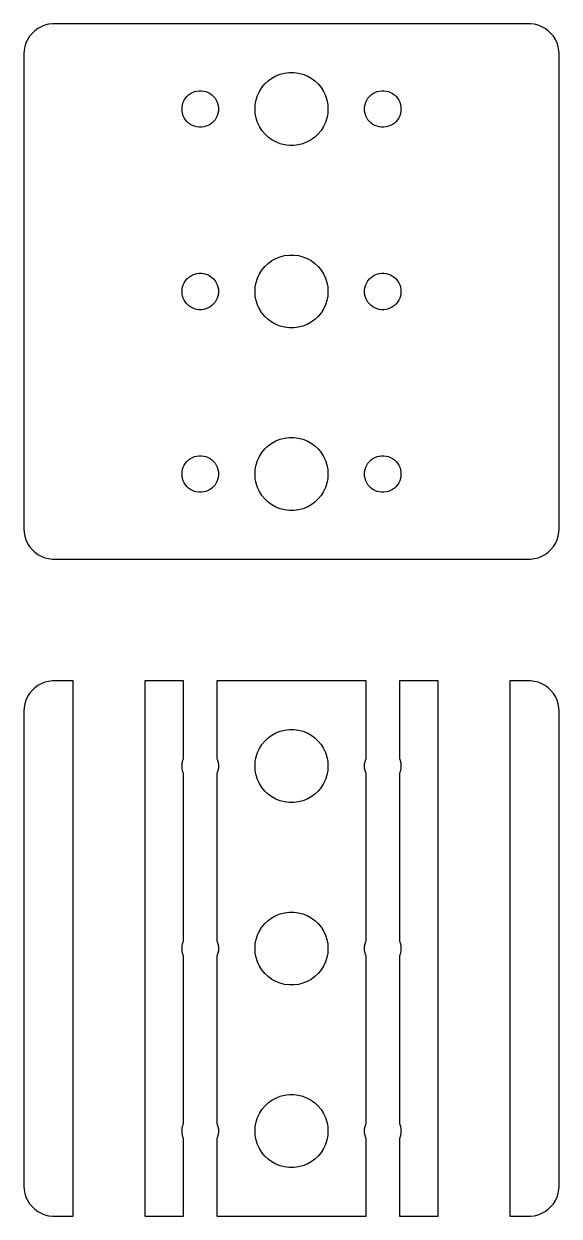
# Model space of a CAD drawing. Header units: metres. Extents: x -22 to 22, y -22 to 724.
# Drawn here: x -22 to 22, y 626 to 724 of the extents above; entities that cross this region are included whole.
import ezdxf

# ---------------------------------------------------------------- set-up
doc = ezdxf.new("R2010")
doc.units = ezdxf.units.M

msp = doc.modelspace()

# ---------------------------------------------------------------- linework, layer by layer
for p, q in [((-21.3224, 723.211), (-21.5225, 722.969)), ((-21.0936, 723.426), (-21.3224, 723.211)), ((-20.8396, 723.611), (-21.0936, 723.426)), ((-20.5644, 723.762), (-20.8396, 723.611)), ((-20.2725, 723.878), (-20.5644, 723.762)), ((-19.9684, 723.956), (-20.2725, 723.878)), ((-19.657, 723.995), (-19.9684, 723.956)), ((19.657, 723.995), (-19.657, 723.995)), ((19.9684, 723.956), (19.657, 723.995)), ((20.2725, 723.878), (19.9684, 723.956)), ((20.5644, 723.762), (20.2725, 723.878)), ((20.8396, 723.611), (20.5644, 723.762)), ((21.0936, 723.426), (20.8396, 723.611)), ((21.3224, 723.211), (21.0936, 723.426)), ((21.5225, 722.969), (21.3224, 723.211)), ((-21.8244, 722.42), (-21.9214, 722.122)), ((-21.6908, 722.704), (-21.8244, 722.42)), ((-21.5225, 722.969), (-21.6908, 722.704)), ((21.6908, 722.704), (21.5225, 722.969)), ((21.8244, 722.42), (21.6908, 722.704)), ((21.9214, 722.122), (21.8244, 722.42)), ((-21.9803, 721.813), (-22, 721.5)), ((-22, 721.5), (-22, 682.5)), ((-21.9214, 722.122), (-21.9803, 721.813)), ((21.9803, 721.813), (21.9214, 722.122)), ((22, 721.5), (21.9803, 721.813)), ((22, 682.5), (22, 721.5)), ((-2.1869, 719.054), (-1.91226, 719.312)), ((-1.91226, 719.312), (-1.60747, 719.533)), ((-1.60747, 719.533), (-1.27733, 719.714)), ((-1.27733, 719.714), (-0.927048, 719.853)), ((-0.927048, 719.853), (-0.562134, 719.947)), ((-0.562134, 719.947), (-0.18837, 719.994)), ((-0.18837, 719.994), (0.18837, 719.994)), ((0.18837, 719.994), (0.562134, 719.947)), ((0.562134, 719.947), (0.927048, 719.853)), ((0.927048, 719.853), (1.27733, 719.714)), ((1.27733, 719.714), (1.60747, 719.533)), ((1.60747, 719.533), (1.91226, 719.312)), ((1.91226, 719.312), (2.1869, 719.054)), ((-8.30373, 718.266), (-8.13866, 718.357)), ((-8.13866, 718.357), (-7.96352, 718.427)), ((-7.96352, 718.427), (-7.78107, 718.473)), ((-7.78107, 718.473), (-7.59418, 718.497)), ((-7.59418, 718.497), (-7.40581, 718.497)), ((-7.40581, 718.497), (-7.21892, 718.473)), ((-7.21892, 718.473), (-7.03647, 718.427)), ((-7.03647, 718.427), (-6.86133, 718.357)), ((-6.86133, 718.357), (-6.69626, 718.266)), ((-2.78932, 718.104), (-2.62891, 718.445)), ((-2.62891, 718.445), (-2.42705, 718.763)), ((-2.42705, 718.763), (-2.1869, 719.054)), ((2.1869, 719.054), (2.42705, 718.763)), ((2.42705, 718.763), (2.62891, 718.445)), ((2.62891, 718.445), (2.78932, 718.104)), ((6.69626, 718.266), (6.86133, 718.357)), ((6.86133, 718.357), (7.03647, 718.427)), ((7.03647, 718.427), (7.21892, 718.473)), ((7.21892, 718.473), (7.40581, 718.497)), ((7.40581, 718.497), (7.59418, 718.497)), ((7.59418, 718.497), (7.78107, 718.473)), ((7.78107, 718.473), (7.96352, 718.427)), ((7.96352, 718.427), (8.13866, 718.357)), ((8.13866, 718.357), (8.30373, 718.266)), ((-8.98816, 717.188), (-8.95287, 717.373)), ((-8.95287, 717.373), (-8.89465, 717.552)), ((-8.89465, 717.552), (-8.81445, 717.723)), ((-8.81445, 717.723), (-8.71352, 717.882)), ((-8.71352, 717.882), (-8.59344, 718.027)), ((-8.59344, 718.027), (-8.45613, 718.156)), ((-8.45613, 718.156), (-8.30373, 718.266)), ((-6.69626, 718.266), (-6.54385, 718.156)), ((-6.54385, 718.156), (-6.40654, 718.027)), ((-6.40654, 718.027), (-6.28647, 717.882)), ((-6.28647, 717.882), (-6.18553, 717.723)), ((-6.18553, 717.723), (-6.10533, 717.552)), ((-6.10533, 717.552), (-6.04712, 717.373)), ((-6.04712, 717.373), (-6.01183, 717.188)), ((-3, 717), (-2.97633, 717.376)), ((-2.97633, 717.376), (-2.90575, 717.746)), ((-2.90575, 717.746), (-2.78932, 718.104)), ((2.78932, 718.104), (2.90575, 717.746)), ((2.90575, 717.746), (2.97633, 717.376)), ((2.97633, 717.376), (3, 717)), ((6.01183, 717.188), (6.04712, 717.373)), ((6.04712, 717.373), (6.10533, 717.552)), ((6.10533, 717.552), (6.18553, 717.723)), ((6.18553, 717.723), (6.28647, 717.882)), ((6.28647, 717.882), (6.40654, 718.027)), ((6.40654, 718.027), (6.54385, 718.156)), ((6.54385, 718.156), (6.69626, 718.266)), ((8.30373, 718.266), (8.45613, 718.156)), ((8.45613, 718.156), (8.59344, 718.027)), ((8.59344, 718.027), (8.71352, 717.882)), ((8.71352, 717.882), (8.81445, 717.723)), ((8.81445, 717.723), (8.89465, 717.552)), ((8.89465, 717.552), (8.95287, 717.373)), ((8.95287, 717.373), (8.98816, 717.188)), ((-9, 717), (-8.98816, 717.188)), ((-8.98816, 716.812), (-9, 717)), ((-8.95287, 716.627), (-8.98816, 716.812)), ((-8.89465, 716.448), (-8.95287, 716.627)), ((-8.81445, 716.277), (-8.89465, 716.448)), ((-6.10533, 716.448), (-6.18553, 716.277)), ((-6.04712, 716.627), (-6.10533, 716.448)), ((-6.01183, 716.812), (-6.04712, 716.627)), ((-6.01183, 717.188), (-6, 717)), ((-6, 717), (-6.01183, 716.812)), ((-2.97633, 716.624), (-3, 717)), ((-2.90575, 716.254), (-2.97633, 716.624)), ((2.97633, 716.624), (2.90575, 716.254)), ((3, 717), (2.97633, 716.624)), ((6, 717), (6.01183, 717.188)), ((6.01183, 716.812), (6, 717)), ((6.04712, 716.627), (6.01183, 716.812)), ((6.10533, 716.448), (6.04712, 716.627)), ((6.18553, 716.277), (6.10533, 716.448)), ((8.89465, 716.448), (8.81445, 716.277)), ((8.95287, 716.627), (8.89465, 716.448)), ((8.98816, 716.812), (8.95287, 716.627)), ((8.98816, 717.188), (9, 717)), ((9, 717), (8.98816, 716.812)), ((-8.71352, 716.118), (-8.81445, 716.277)), ((-8.59344, 715.973), (-8.71352, 716.118)), ((-8.45613, 715.844), (-8.59344, 715.973)), ((-8.30373, 715.734), (-8.45613, 715.844)), ((-8.13866, 715.643), (-8.30373, 715.734)), ((-7.96352, 715.573), (-8.13866, 715.643)), ((-7.78107, 715.527), (-7.96352, 715.573)), ((-7.59418, 715.503), (-7.78107, 715.527)), ((-7.40581, 715.503), (-7.59418, 715.503)), ((-7.21892, 715.527), (-7.40581, 715.503)), ((-7.03647, 715.573), (-7.21892, 715.527)), ((-6.86133, 715.643), (-7.03647, 715.573)), ((-6.69626, 715.734), (-6.86133, 715.643)), ((-6.54385, 715.844), (-6.69626, 715.734)), ((-6.40654, 715.973), (-6.54385, 715.844)), ((-6.28647, 716.118), (-6.40654, 715.973)), ((-6.18553, 716.277), (-6.28647, 716.118)), ((-2.78932, 715.896), (-2.90575, 716.254)), ((-2.62891, 715.555), (-2.78932, 715.896)), ((-2.42705, 715.237), (-2.62891, 715.555)), ((2.62891, 715.555), (2.42705, 715.237)), ((2.78932, 715.896), (2.62891, 715.555)), ((2.90575, 716.254), (2.78932, 715.896)), ((6.28647, 716.118), (6.18553, 716.277)), ((6.40654, 715.973), (6.28647, 716.118)), ((6.54385, 715.844), (6.40654, 715.973)), ((6.69626, 715.734), (6.54385, 715.844)), ((6.86133, 715.643), (6.69626, 715.734)), ((7.03647, 715.573), (6.86133, 715.643)), ((7.21892, 715.527), (7.03647, 715.573)), ((7.40581, 715.503), (7.21892, 715.527)), ((7.59418, 715.503), (7.40581, 715.503)), ((7.78107, 715.527), (7.59418, 715.503)), ((7.96352, 715.573), (7.78107, 715.527)), ((8.13866, 715.643), (7.96352, 715.573)), ((8.30373, 715.734), (8.13866, 715.643)), ((8.45613, 715.844), (8.30373, 715.734)), ((8.59344, 715.973), (8.45613, 715.844)), ((8.71352, 716.118), (8.59344, 715.973)), ((8.81445, 716.277), (8.71352, 716.118)), ((-2.1869, 714.946), (-2.42705, 715.237)), ((-1.91226, 714.688), (-2.1869, 714.946)), ((-1.60747, 714.467), (-1.91226, 714.688)), ((-1.27733, 714.286), (-1.60747, 714.467)), ((1.60747, 714.467), (1.27733, 714.286)), ((1.91226, 714.688), (1.60747, 714.467)), ((2.1869, 714.946), (1.91226, 714.688)), ((2.42705, 715.237), (2.1869, 714.946)), ((-0.927048, 714.147), (-1.27733, 714.286)), ((-0.562134, 714.053), (-0.927048, 714.147)), ((-0.18837, 714.006), (-0.562134, 714.053)), ((0.18837, 714.006), (-0.18837, 714.006)), ((0.562134, 714.053), (0.18837, 714.006)), ((0.927048, 714.147), (0.562134, 714.053)), ((1.27733, 714.286), (0.927048, 714.147)), ((-1.60747, 704.533), (-1.27733, 704.714)), ((-1.27733, 704.714), (-0.927048, 704.853)), ((-0.927048, 704.853), (-0.562134, 704.947)), ((-0.562134, 704.947), (-0.18837, 704.994)), ((-0.18837, 704.994), (0.18837, 704.994)), ((0.18837, 704.994), (0.562134, 704.947)), ((0.562134, 704.947), (0.927048, 704.853)), ((0.927048, 704.853), (1.27733, 704.714)), ((1.27733, 704.714), (1.60747, 704.533)), ((-2.62891, 703.445), (-2.42705, 703.763)), ((-2.42705, 703.763), (-2.1869, 704.054)), ((-2.1869, 704.054), (-1.91226, 704.312)), ((-1.91226, 704.312), (-1.60747, 704.533)), ((1.60747, 704.533), (1.91226, 704.312)), ((1.91226, 704.312), (2.1869, 704.054)), ((2.1869, 704.054), (2.42705, 703.763)), ((2.42705, 703.763), (2.62891, 703.445)), ((-8.89465, 702.552), (-8.81445, 702.723)), ((-8.81445, 702.723), (-8.71352, 702.882)), ((-8.71352, 702.882), (-8.59344, 703.027)), ((-8.59344, 703.027), (-8.45613, 703.156)), ((-8.45613, 703.156), (-8.30373, 703.266)), ((-8.30373, 703.266), (-8.13866, 703.357)), ((-8.13866, 703.357), (-7.96352, 703.427)), ((-7.96352, 703.427), (-7.78107, 703.473)), ((-7.78107, 703.473), (-7.59418, 703.497)), ((-7.59418, 703.497), (-7.40581, 703.497)), ((-7.40581, 703.497), (-7.21892, 703.473)), ((-7.21892, 703.473), (-7.03647, 703.427)), ((-7.03647, 703.427), (-6.86133, 703.357)), ((-6.86133, 703.357), (-6.69626, 703.266)), ((-6.69626, 703.266), (-6.54385, 703.156)), ((-6.54385, 703.156), (-6.40654, 703.027)), ((-6.40654, 703.027), (-6.28647, 702.882)), ((-6.28647, 702.882), (-6.18553, 702.723)), ((-6.18553, 702.723), (-6.10533, 702.552)), ((-2.97633, 702.376), (-2.90575, 702.746)), ((-2.90575, 702.746), (-2.78932, 703.104)), ((-2.78932, 703.104), (-2.62891, 703.445)), ((2.62891, 703.445), (2.78932, 703.104)), ((2.78932, 703.104), (2.90575, 702.746)), ((2.90575, 702.746), (2.97633, 702.376)), ((6.10533, 702.552), (6.18553, 702.723)), ((6.18553, 702.723), (6.28647, 702.882)), ((6.28647, 702.882), (6.40654, 703.027)), ((6.40654, 703.027), (6.54385, 703.156)), ((6.54385, 703.156), (6.69626, 703.266)), ((6.69626, 703.266), (6.86133, 703.357)), ((6.86133, 703.357), (7.03647, 703.427)), ((7.03647, 703.427), (7.21892, 703.473)), ((7.21892, 703.473), (7.40581, 703.497)), ((7.40581, 703.497), (7.59418, 703.497)), ((7.59418, 703.497), (7.78107, 703.473)), ((7.78107, 703.473), (7.96352, 703.427)), ((7.96352, 703.427), (8.13866, 703.357)), ((8.13866, 703.357), (8.30373, 703.266)), ((8.30373, 703.266), (8.45613, 703.156)), ((8.45613, 703.156), (8.59344, 703.027)), ((8.59344, 703.027), (8.71352, 702.882)), ((8.71352, 702.882), (8.81445, 702.723)), ((8.81445, 702.723), (8.89465, 702.552)), ((-9, 702), (-8.98816, 702.188)), ((-8.98816, 701.812), (-9, 702)), ((-8.98816, 702.188), (-8.95287, 702.373)), ((-8.95287, 701.627), (-8.98816, 701.812)), ((-8.95287, 702.373), (-8.89465, 702.552)), ((-8.89465, 701.448), (-8.95287, 701.627)), ((-6.10533, 702.552), (-6.04712, 702.373)), ((-6.04712, 701.627), (-6.10533, 701.448)), ((-6.04712, 702.373), (-6.01183, 702.188)), ((-6.01183, 701.812), (-6.04712, 701.627)), ((-6.01183, 702.188), (-6, 702)), ((-6, 702), (-6.01183, 701.812)), ((-3, 702), (-2.97633, 702.376)), ((-2.97633, 701.624), (-3, 702)), ((-2.90575, 701.254), (-2.97633, 701.624)), ((2.97633, 701.624), (2.90575, 701.254)), ((2.97633, 702.376), (3, 702)), ((3, 702), (2.97633, 701.624)), ((6, 702), (6.01183, 702.188)), ((6.01183, 701.812), (6, 702)), ((6.01183, 702.188), (6.04712, 702.373)), ((6.04712, 701.627), (6.01183, 701.812)), ((6.04712, 702.373), (6.10533, 702.552)), ((6.10533, 701.448), (6.04712, 701.627)), ((8.89465, 702.552), (8.95287, 702.373)), ((8.95287, 701.627), (8.89465, 701.448)), ((8.95287, 702.373), (8.98816, 702.188)), ((8.98816, 701.812), (8.95287, 701.627)), ((8.98816, 702.188), (9, 702)), ((9, 702), (8.98816, 701.812)), ((-8.81445, 701.277), (-8.89465, 701.448)), ((-8.71352, 701.118), (-8.81445, 701.277)), ((-8.59344, 700.973), (-8.71352, 701.118)), ((-8.45613, 700.844), (-8.59344, 700.973)), ((-8.30373, 700.734), (-8.45613, 700.844)), ((-8.13866, 700.643), (-8.30373, 700.734)), ((-7.96352, 700.573), (-8.13866, 700.643)), ((-6.86133, 700.643), (-7.03647, 700.573)), ((-6.69626, 700.734), (-6.86133, 700.643)), ((-6.54385, 700.844), (-6.69626, 700.734)), ((-6.40654, 700.973), (-6.54385, 700.844)), ((-6.28647, 701.118), (-6.40654, 700.973)), ((-6.18553, 701.277), (-6.28647, 701.118)), ((-6.10533, 701.448), (-6.18553, 701.277)), ((-2.78932, 700.896), (-2.90575, 701.254)), ((-2.62891, 700.555), (-2.78932, 700.896)), ((2.78932, 700.896), (2.62891, 700.555)), ((2.90575, 701.254), (2.78932, 700.896)), ((6.18553, 701.277), (6.10533, 701.448)), ((6.28647, 701.118), (6.18553, 701.277)), ((6.40654, 700.973), (6.28647, 701.118)), ((6.54385, 700.844), (6.40654, 700.973)), ((6.69626, 700.734), (6.54385, 700.844)), ((6.86133, 700.643), (6.69626, 700.734)), ((7.03647, 700.573), (6.86133, 700.643)), ((8.13866, 700.643), (7.96352, 700.573)), ((8.30373, 700.734), (8.13866, 700.643)), ((8.45613, 700.844), (8.30373, 700.734)), ((8.59344, 700.973), (8.45613, 700.844)), ((8.71352, 701.118), (8.59344, 700.973)), ((8.81445, 701.277), (8.71352, 701.118)), ((8.89465, 701.448), (8.81445, 701.277)), ((-7.78107, 700.527), (-7.96352, 700.573)), ((-7.59418, 700.503), (-7.78107, 700.527)), ((-7.40581, 700.503), (-7.59418, 700.503)), ((-7.21892, 700.527), (-7.40581, 700.503)), ((-7.03647, 700.573), (-7.21892, 700.527)), ((-2.42705, 700.237), (-2.62891, 700.555)), ((-2.1869, 699.946), (-2.42705, 700.237)), ((-1.91226, 699.688), (-2.1869, 699.946)), ((-1.60747, 699.467), (-1.91226, 699.688)), ((1.91226, 699.688), (1.60747, 699.467)), ((2.1869, 699.946), (1.91226, 699.688)), ((2.42705, 700.237), (2.1869, 699.946)), ((2.62891, 700.555), (2.42705, 700.237)), ((7.21892, 700.527), (7.03647, 700.573)), ((7.40581, 700.503), (7.21892, 700.527)), ((7.59418, 700.503), (7.40581, 700.503)), ((7.78107, 700.527), (7.59418, 700.503)), ((7.96352, 700.573), (7.78107, 700.527)), ((-1.27733, 699.286), (-1.60747, 699.467)), ((-0.927048, 699.147), (-1.27733, 699.286)), ((-0.562134, 699.053), (-0.927048, 699.147)), ((-0.18837, 699.006), (-0.562134, 699.053)), ((0.18837, 699.006), (-0.18837, 699.006)), ((0.562134, 699.053), (0.18837, 699.006)), ((0.927048, 699.147), (0.562134, 699.053)), ((1.27733, 699.286), (0.927048, 699.147)), ((1.60747, 699.467), (1.27733, 699.286)), ((-1.27733, 689.714), (-0.927048, 689.853)), ((-0.927048, 689.853), (-0.562134, 689.947)), ((-0.562134, 689.947), (-0.18837, 689.994)), ((-0.18837, 689.994), (0.18837, 689.994)), ((0.18837, 689.994), (0.562134, 689.947)), ((0.562134, 689.947), (0.927048, 689.853)), ((0.927048, 689.853), (1.27733, 689.714)), ((-2.42705, 688.763), (-2.1869, 689.054)), ((-2.1869, 689.054), (-1.91226, 689.312)), ((-1.91226, 689.312), (-1.60747, 689.533)), ((-1.60747, 689.533), (-1.27733, 689.714)), ((1.27733, 689.714), (1.60747, 689.533)), ((1.60747, 689.533), (1.91226, 689.312)), ((1.91226, 689.312), (2.1869, 689.054)), ((2.1869, 689.054), (2.42705, 688.763)), ((-8.71352, 687.882), (-8.59344, 688.027)), ((-8.59344, 688.027), (-8.45613, 688.156)), ((-8.45613, 688.156), (-8.30373, 688.266)), ((-8.30373, 688.266), (-8.13866, 688.357)), ((-8.13866, 688.357), (-7.96352, 688.427)), ((-7.96352, 688.427), (-7.78107, 688.473)), ((-7.78107, 688.473), (-7.59418, 688.497)), ((-7.59418, 688.497), (-7.40581, 688.497)), ((-7.40581, 688.497), (-7.21892, 688.473)), ((-7.21892, 688.473), (-7.03647, 688.427)), ((-7.03647, 688.427), (-6.86133, 688.357)), ((-6.86133, 688.357), (-6.69626, 688.266)), ((-6.69626, 688.266), (-6.54385, 688.156)), ((-6.54385, 688.156), (-6.40654, 688.027)), ((-6.40654, 688.027), (-6.28647, 687.882)), ((-2.90575, 687.746), (-2.78932, 688.104)), ((-2.78932, 688.104), (-2.62891, 688.445)), ((-2.62891, 688.445), (-2.42705, 688.763)), ((2.42705, 688.763), (2.62891, 688.445)), ((2.62891, 688.445), (2.78932, 688.104)), ((2.78932, 688.104), (2.90575, 687.746)), ((6.28647, 687.882), (6.40654, 688.027)), ((6.40654, 688.027), (6.54385, 688.156)), ((6.54385, 688.156), (6.69626, 688.266)), ((6.69626, 688.266), (6.86133, 688.357)), ((6.86133, 688.357), (7.03647, 688.427)), ((7.03647, 688.427), (7.21892, 688.473)), ((7.21892, 688.473), (7.40581, 688.497)), ((7.40581, 688.497), (7.59418, 688.497)), ((7.59418, 688.497), (7.78107, 688.473)), ((7.78107, 688.473), (7.96352, 688.427)), ((7.96352, 688.427), (8.13866, 688.357)), ((8.13866, 688.357), (8.30373, 688.266)), ((8.30373, 688.266), (8.45613, 688.156)), ((8.45613, 688.156), (8.59344, 688.027)), ((8.59344, 688.027), (8.71352, 687.882)), ((-9, 687), (-8.98816, 687.188)), ((-8.98816, 686.812), (-9, 687)), ((-8.98816, 687.188), (-8.95287, 687.373)), ((-8.95287, 687.373), (-8.89465, 687.552)), ((-8.89465, 687.552), (-8.81445, 687.723)), ((-8.81445, 687.723), (-8.71352, 687.882)), ((-6.28647, 687.882), (-6.18553, 687.723)), ((-6.18553, 687.723), (-6.10533, 687.552)), ((-6.10533, 687.552), (-6.04712, 687.373)), ((-6.04712, 687.373), (-6.01183, 687.188)), ((-6.01183, 687.188), (-6, 687)), ((-6, 687), (-6.01183, 686.812)), ((-3, 687), (-2.97633, 687.376)), ((-2.97633, 686.624), (-3, 687)), ((-2.97633, 687.376), (-2.90575, 687.746)), ((2.90575, 687.746), (2.97633, 687.376)), ((2.97633, 687.376), (3, 687)), ((3, 687), (2.97633, 686.624)), ((6, 687), (6.01183, 687.188)), ((6.01183, 686.812), (6, 687)), ((6.01183, 687.188), (6.04712, 687.373)), ((6.04712, 687.373), (6.10533, 687.552)), ((6.10533, 687.552), (6.18553, 687.723)), ((6.18553, 687.723), (6.28647, 687.882)), ((8.71352, 687.882), (8.81445, 687.723)), ((8.81445, 687.723), (8.89465, 687.552)), ((8.89465, 687.552), (8.95287, 687.373)), ((8.95287, 687.373), (8.98816, 687.188)), ((8.98816, 687.188), (9, 687)), ((9, 687), (8.98816, 686.812)), ((-8.95287, 686.627), (-8.98816, 686.812)), ((-8.89465, 686.448), (-8.95287, 686.627)), ((-8.81445, 686.277), (-8.89465, 686.448)), ((-8.71352, 686.118), (-8.81445, 686.277)), ((-8.59344, 685.973), (-8.71352, 686.118)), ((-8.45613, 685.844), (-8.59344, 685.973)), ((-6.40654, 685.973), (-6.54385, 685.844)), ((-6.28647, 686.118), (-6.40654, 685.973)), ((-6.18553, 686.277), (-6.28647, 686.118)), ((-6.10533, 686.448), (-6.18553, 686.277)), ((-6.04712, 686.627), (-6.10533, 686.448)), ((-6.01183, 686.812), (-6.04712, 686.627)), ((-2.90575, 686.254), (-2.97633, 686.624)), ((-2.78932, 685.896), (-2.90575, 686.254)), ((2.90575, 686.254), (2.78932, 685.896)), ((2.97633, 686.624), (2.90575, 686.254)), ((6.04712, 686.627), (6.01183, 686.812)), ((6.10533, 686.448), (6.04712, 686.627)), ((6.18553, 686.277), (6.10533, 686.448)), ((6.28647, 686.118), (6.18553, 686.277)), ((6.40654, 685.973), (6.28647, 686.118)), ((6.54385, 685.844), (6.40654, 685.973)), ((8.59344, 685.973), (8.45613, 685.844)), ((8.71352, 686.118), (8.59344, 685.973)), ((8.81445, 686.277), (8.71352, 686.118)), ((8.89465, 686.448), (8.81445, 686.277)), ((8.95287, 686.627), (8.89465, 686.448)), ((8.98816, 686.812), (8.95287, 686.627)), ((-8.30373, 685.734), (-8.45613, 685.844)), ((-8.13866, 685.643), (-8.30373, 685.734)), ((-7.96352, 685.573), (-8.13866, 685.643)), ((-7.78107, 685.527), (-7.96352, 685.573)), ((-7.59418, 685.503), (-7.78107, 685.527)), ((-7.40581, 685.503), (-7.59418, 685.503)), ((-7.21892, 685.527), (-7.40581, 685.503)), ((-7.03647, 685.573), (-7.21892, 685.527)), ((-6.86133, 685.643), (-7.03647, 685.573)), ((-6.69626, 685.734), (-6.86133, 685.643)), ((-6.54385, 685.844), (-6.69626, 685.734)), ((-2.62891, 685.555), (-2.78932, 685.896)), ((-2.42705, 685.237), (-2.62891, 685.555)), ((-2.1869, 684.946), (-2.42705, 685.237)), ((2.42705, 685.237), (2.1869, 684.946)), ((2.62891, 685.555), (2.42705, 685.237)), ((2.78932, 685.896), (2.62891, 685.555)), ((6.69626, 685.734), (6.54385, 685.844)), ((6.86133, 685.643), (6.69626, 685.734)), ((7.03647, 685.573), (6.86133, 685.643)), ((7.21892, 685.527), (7.03647, 685.573)), ((7.40581, 685.503), (7.21892, 685.527)), ((7.59418, 685.503), (7.40581, 685.503)), ((7.78107, 685.527), (7.59418, 685.503)), ((7.96352, 685.573), (7.78107, 685.527)), ((8.13866, 685.643), (7.96352, 685.573)), ((8.30373, 685.734), (8.13866, 685.643)), ((8.45613, 685.844), (8.30373, 685.734)), ((-1.91226, 684.688), (-2.1869, 684.946)), ((-1.60747, 684.467), (-1.91226, 684.688)), ((-1.27733, 684.286), (-1.60747, 684.467)), ((-0.927048, 684.147), (-1.27733, 684.286)), ((-0.562134, 684.053), (-0.927048, 684.147)), ((-0.18837, 684.006), (-0.562134, 684.053)), ((0.18837, 684.006), (-0.18837, 684.006)), ((0.562134, 684.053), (0.18837, 684.006)), ((0.927048, 684.147), (0.562134, 684.053)), ((1.27733, 684.286), (0.927048, 684.147)), ((1.60747, 684.467), (1.27733, 684.286)), ((1.91226, 684.688), (1.60747, 684.467)), ((2.1869, 684.946), (1.91226, 684.688)), ((-22, 682.5), (-21.9803, 682.187)), ((-21.9803, 682.187), (-21.9214, 681.878)), ((21.9214, 681.878), (21.9803, 682.187)), ((21.9803, 682.187), (22, 682.5)), ((-21.9214, 681.878), (-21.8244, 681.58)), ((-21.8244, 681.58), (-21.6908, 681.296)), ((-21.6908, 681.296), (-21.5225, 681.031)), ((-21.5225, 681.031), (-21.3224, 680.789)), ((21.3224, 680.789), (21.5225, 681.031)), ((21.5225, 681.031), (21.6908, 681.296)), ((21.6908, 681.296), (21.8244, 681.58)), ((21.8244, 681.58), (21.9214, 681.878)), ((-21.3224, 680.789), (-21.0936, 680.574)), ((-21.0936, 680.574), (-20.8396, 680.389)), ((-20.8396, 680.389), (-20.5644, 680.238)), ((-20.5644, 680.238), (-20.2725, 680.122)), ((-20.2725, 680.122), (-19.9684, 680.044)), ((19.9684, 680.044), (20.2725, 680.122)), ((20.2725, 680.122), (20.5644, 680.238)), ((20.5644, 680.238), (20.8396, 680.389)), ((20.8396, 680.389), (21.0936, 680.574)), ((21.0936, 680.574), (21.3224, 680.789)), ((-19.9684, 680.044), (-19.657, 680.005)), ((-19.657, 680.005), (19.657, 680.005)), ((19.657, 680.005), (19.9684, 680.044)), ((-21.0936, 669.426), (-21.3224, 669.211)), ((-20.8396, 669.611), (-21.0936, 669.426)), ((-20.5644, 669.762), (-20.8396, 669.611)), ((-20.2725, 669.878), (-20.5644, 669.762)), ((-19.9684, 669.956), (-20.2725, 669.878)), ((-19.657, 669.995), (-19.9684, 669.956)), ((-17.9336, 669.995), (-19.657, 669.995)), ((-17.9336, 626.005), (-17.9336, 669.995)), ((-8.87216, 669.995), (-12.0664, 669.995)), ((-12.0664, 669.995), (-12.0664, 626.005)), ((-8.87216, 663.6), (-8.87216, 669.995)), ((6.12782, 669.995), (-6.12782, 669.995)), ((-6.12782, 669.995), (-6.12782, 663.6)), ((6.12782, 663.6), (6.12782, 669.995)), ((12.0664, 669.995), (8.87216, 669.995)), ((8.87216, 669.995), (8.87216, 663.6)), ((12.0664, 626.005), (12.0664, 669.995)), ((19.657, 669.995), (17.9336, 669.995)), ((17.9336, 669.995), (17.9336, 626.005)), ((19.9684, 669.956), (19.657, 669.995)), ((20.2725, 669.878), (19.9684, 669.956)), ((20.5644, 669.762), (20.2725, 669.878)), ((20.8396, 669.611), (20.5644, 669.762)), ((21.0936, 669.426), (20.8396, 669.611)), ((21.3224, 669.211), (21.0936, 669.426)), ((-21.8244, 668.42), (-21.9214, 668.122)), ((-21.6908, 668.704), (-21.8244, 668.42)), ((-21.5225, 668.969), (-21.6908, 668.704)), ((-21.3224, 669.211), (-21.5225, 668.969)), ((21.5225, 668.969), (21.3224, 669.211)), ((21.6908, 668.704), (21.5225, 668.969)), ((21.8244, 668.42), (21.6908, 668.704)), ((21.9214, 668.122), (21.8244, 668.42)), ((-21.9803, 667.813), (-22, 667.5)), ((-22, 667.5), (-22, 628.5)), ((-21.9214, 668.122), (-21.9803, 667.813)), ((21.9803, 667.813), (21.9214, 668.122)), ((22, 667.5), (21.9803, 667.813)), ((22, 628.5), (22, 667.5)), ((-1.91226, 665.312), (-1.60747, 665.533)), ((-1.60747, 665.533), (-1.27733, 665.714)), ((-1.27733, 665.714), (-0.927048, 665.853)), ((-0.927048, 665.853), (-0.562134, 665.947)), ((-0.562134, 665.947), (-0.18837, 665.994)), ((-0.18837, 665.994), (0.18837, 665.994)), ((0.18837, 665.994), (0.562134, 665.947)), ((0.562134, 665.947), (0.927048, 665.853)), ((0.927048, 665.853), (1.27733, 665.714)), ((1.27733, 665.714), (1.60747, 665.533)), ((1.60747, 665.533), (1.91226, 665.312)), ((-2.78932, 664.104), (-2.62891, 664.445)), ((-2.62891, 664.445), (-2.42705, 664.763)), ((-2.42705, 664.763), (-2.1869, 665.054)), ((-2.1869, 665.054), (-1.91226, 665.312)), ((1.91226, 665.312), (2.1869, 665.054)), ((2.1869, 665.054), (2.42705, 664.763)), ((2.42705, 664.763), (2.62891, 664.445)), ((2.62891, 664.445), (2.78932, 664.104)), ((-8.95287, 663.373), (-8.89465, 663.552)), ((-8.89465, 663.552), (-8.87216, 663.6)), ((-6.12782, 663.6), (-6.10533, 663.552)), ((-6.10533, 663.552), (-6.04712, 663.373)), ((-2.97633, 663.376), (-2.90575, 663.746)), ((-2.90575, 663.746), (-2.78932, 664.104)), ((2.78932, 664.104), (2.90575, 663.746)), ((2.90575, 663.746), (2.97633, 663.376)), ((6.04712, 663.373), (6.10533, 663.552)), ((6.10533, 663.552), (6.12782, 663.6)), ((8.87216, 663.6), (8.89465, 663.552)), ((8.89465, 663.552), (8.95287, 663.373)), ((-9, 663), (-8.98816, 663.188)), ((-8.98816, 662.812), (-9, 663)), ((-8.98816, 663.188), (-8.95287, 663.373)), ((-8.95287, 662.627), (-8.98816, 662.812)), ((-8.89465, 662.448), (-8.95287, 662.627)), ((-8.87216, 662.4), (-8.89465, 662.448)), ((-6.10533, 662.448), (-6.12782, 662.4)), ((-6.04712, 662.627), (-6.10533, 662.448)), ((-6.04712, 663.373), (-6.01183, 663.188)), ((-6.01183, 662.812), (-6.04712, 662.627)), ((-6.01183, 663.188), (-6, 663)), ((-6, 663), (-6.01183, 662.812)), ((-3, 663), (-2.97633, 663.376)), ((-2.97633, 662.624), (-3, 663)), ((-2.90575, 662.254), (-2.97633, 662.624)), ((2.97633, 662.624), (2.90575, 662.254)), ((2.97633, 663.376), (3, 663)), ((3, 663), (2.97633, 662.624)), ((6, 663), (6.01183, 663.188)), ((6.01183, 662.812), (6, 663)), ((6.01183, 663.188), (6.04712, 663.373)), ((6.04712, 662.627), (6.01183, 662.812)), ((6.10533, 662.448), (6.04712, 662.627)), ((6.12782, 662.4), (6.10533, 662.448)), ((8.89465, 662.448), (8.87216, 662.4)), ((8.95287, 662.627), (8.89465, 662.448)), ((8.95287, 663.373), (8.98816, 663.188)), ((8.98816, 662.812), (8.95287, 662.627)), ((8.98816, 663.188), (9, 663)), ((9, 663), (8.98816, 662.812)), ((-8.87216, 648.6), (-8.87216, 662.4)), ((-6.12782, 662.4), (-6.12782, 648.6)), ((-2.78932, 661.896), (-2.90575, 662.254)), ((-2.62891, 661.555), (-2.78932, 661.896)), ((-2.42705, 661.237), (-2.62891, 661.555)), ((2.62891, 661.555), (2.42705, 661.237)), ((2.78932, 661.896), (2.62891, 661.555)), ((2.90575, 662.254), (2.78932, 661.896)), ((6.12782, 648.6), (6.12782, 662.4)), ((8.87216, 662.4), (8.87216, 648.6)), ((-2.1869, 660.946), (-2.42705, 661.237)), ((-1.91226, 660.688), (-2.1869, 660.946)), ((-1.60747, 660.467), (-1.91226, 660.688)), ((-1.27733, 660.286), (-1.60747, 660.467)), ((1.60747, 660.467), (1.27733, 660.286)), ((1.91226, 660.688), (1.60747, 660.467)), ((2.1869, 660.946), (1.91226, 660.688)), ((2.42705, 661.237), (2.1869, 660.946)), ((-0.927048, 660.147), (-1.27733, 660.286)), ((-0.562134, 660.053), (-0.927048, 660.147)), ((-0.18837, 660.006), (-0.562134, 660.053)), ((0.18837, 660.006), (-0.18837, 660.006)), ((0.562134, 660.053), (0.18837, 660.006)), ((0.927048, 660.147), (0.562134, 660.053)), ((1.27733, 660.286), (0.927048, 660.147)), ((-1.60747, 650.533), (-1.27733, 650.714)), ((-1.27733, 650.714), (-0.927048, 650.853)), ((-0.927048, 650.853), (-0.562134, 650.947)), ((-0.562134, 650.947), (-0.18837, 650.994)), ((-0.18837, 650.994), (0.18837, 650.994)), ((0.18837, 650.994), (0.562134, 650.947)), ((0.562134, 650.947), (0.927048, 650.853)), ((0.927048, 650.853), (1.27733, 650.714)), ((1.27733, 650.714), (1.60747, 650.533)), ((-2.62891, 649.445), (-2.42705, 649.763)), ((-2.42705, 649.763), (-2.1869, 650.054)), ((-2.1869, 650.054), (-1.91226, 650.312)), ((-1.91226, 650.312), (-1.60747, 650.533)), ((1.60747, 650.533), (1.91226, 650.312)), ((1.91226, 650.312), (2.1869, 650.054)), ((2.1869, 650.054), (2.42705, 649.763)), ((2.42705, 649.763), (2.62891, 649.445)), ((-2.97633, 648.376), (-2.90575, 648.746)), ((-2.90575, 648.746), (-2.78932, 649.104)), ((-2.78932, 649.104), (-2.62891, 649.445)), ((2.62891, 649.445), (2.78932, 649.104)), ((2.78932, 649.104), (2.90575, 648.746)), ((2.90575, 648.746), (2.97633, 648.376)), ((-9, 648), (-8.98816, 648.188)), ((-8.98816, 647.812), (-9, 648)), ((-8.98816, 648.188), (-8.95287, 648.373)), ((-8.95287, 647.627), (-8.98816, 647.812)), ((-8.95287, 648.373), (-8.89465, 648.552)), ((-8.89465, 648.552), (-8.87216, 648.6)), ((-6.12782, 648.6), (-6.10533, 648.552)), ((-6.10533, 648.552), (-6.04712, 648.373)), ((-6.04712, 648.373), (-6.01183, 648.188)), ((-6.01183, 647.812), (-6.04712, 647.627)), ((-6.01183, 648.188), (-6, 648)), ((-6, 648), (-6.01183, 647.812)), ((-3, 648), (-2.97633, 648.376)), ((-2.97633, 647.624), (-3, 648)), ((2.97633, 648.376), (3, 648)), ((3, 648), (2.97633, 647.624)), ((6, 648), (6.01183, 648.188)), ((6.01183, 647.812), (6, 648)), ((6.01183, 648.188), (6.04712, 648.373)), ((6.04712, 647.627), (6.01183, 647.812)), ((6.04712, 648.373), (6.10533, 648.552)), ((6.10533, 648.552), (6.12782, 648.6)), ((8.87216, 648.6), (8.89465, 648.552)), ((8.89465, 648.552), (8.95287, 648.373)), ((8.95287, 648.373), (8.98816, 648.188)), ((8.98816, 647.812), (8.95287, 647.627)), ((8.98816, 648.188), (9, 648)), ((9, 648), (8.98816, 647.812)), ((-8.89465, 647.448), (-8.95287, 647.627)), ((-8.87216, 647.4), (-8.89465, 647.448)), ((-8.87216, 633.6), (-8.87216, 647.4)), ((-6.10533, 647.448), (-6.12782, 647.4)), ((-6.12782, 647.4), (-6.12782, 633.6)), ((-6.04712, 647.627), (-6.10533, 647.448)), ((-2.90575, 647.254), (-2.97633, 647.624)), ((-2.78932, 646.896), (-2.90575, 647.254)), ((-2.62891, 646.555), (-2.78932, 646.896)), ((2.78932, 646.896), (2.62891, 646.555)), ((2.90575, 647.254), (2.78932, 646.896)), ((2.97633, 647.624), (2.90575, 647.254)), ((6.10533, 647.448), (6.04712, 647.627)), ((6.12782, 647.4), (6.10533, 647.448)), ((6.12782, 633.6), (6.12782, 647.4)), ((8.89465, 647.448), (8.87216, 647.4)), ((8.87216, 647.4), (8.87216, 633.6)), ((8.95287, 647.627), (8.89465, 647.448)), ((-2.42705, 646.237), (-2.62891, 646.555)), ((-2.1869, 645.946), (-2.42705, 646.237)), ((-1.91226, 645.688), (-2.1869, 645.946)), ((2.1869, 645.946), (1.91226, 645.688)), ((2.42705, 646.237), (2.1869, 645.946)), ((2.62891, 646.555), (2.42705, 646.237)), ((-1.60747, 645.467), (-1.91226, 645.688)), ((-1.27733, 645.286), (-1.60747, 645.467)), ((-0.927048, 645.147), (-1.27733, 645.286)), ((-0.562134, 645.053), (-0.927048, 645.147)), ((-0.18837, 645.006), (-0.562134, 645.053)), ((0.18837, 645.006), (-0.18837, 645.006)), ((0.562134, 645.053), (0.18837, 645.006)), ((0.927048, 645.147), (0.562134, 645.053)), ((1.27733, 645.286), (0.927048, 645.147)), ((1.60747, 645.467), (1.27733, 645.286)), ((1.91226, 645.688), (1.60747, 645.467)), ((-0.562134, 635.947), (-0.18837, 635.994)), ((-0.18837, 635.994), (0.18837, 635.994)), ((0.18837, 635.994), (0.562134, 635.947)), ((-2.42705, 634.763), (-2.1869, 635.054)), ((-2.1869, 635.054), (-1.91226, 635.312)), ((-1.91226, 635.312), (-1.60747, 635.533)), ((-1.60747, 635.533), (-1.27733, 635.714)), ((-1.27733, 635.714), (-0.927048, 635.853)), ((-0.927048, 635.853), (-0.562134, 635.947)), ((0.562134, 635.947), (0.927048, 635.853)), ((0.927048, 635.853), (1.27733, 635.714)), ((1.27733, 635.714), (1.60747, 635.533)), ((1.60747, 635.533), (1.91226, 635.312)), ((1.91226, 635.312), (2.1869, 635.054)), ((2.1869, 635.054), (2.42705, 634.763)), ((-2.90575, 633.746), (-2.78932, 634.104)), ((-2.78932, 634.104), (-2.62891, 634.445)), ((-2.62891, 634.445), (-2.42705, 634.763)), ((2.42705, 634.763), (2.62891, 634.445)), ((2.62891, 634.445), (2.78932, 634.104)), ((2.78932, 634.104), (2.90575, 633.746)), ((-9, 633), (-8.98816, 633.188)), ((-8.98816, 633.188), (-8.95287, 633.373)), ((-8.95287, 633.373), (-8.89465, 633.552)), ((-8.89465, 633.552), (-8.87216, 633.6)), ((-6.12782, 633.6), (-6.10533, 633.552)), ((-6.10533, 633.552), (-6.04712, 633.373)), ((-6.04712, 633.373), (-6.01183, 633.188)), ((-6.01183, 633.188), (-6, 633)), ((-3, 633), (-2.97633, 633.376)), ((-2.97633, 633.376), (-2.90575, 633.746)), ((2.90575, 633.746), (2.97633, 633.376)), ((2.97633, 633.376), (3, 633)), ((6, 633), (6.01183, 633.188)), ((6.01183, 633.188), (6.04712, 633.373)), ((6.04712, 633.373), (6.10533, 633.552)), ((6.10533, 633.552), (6.12782, 633.6)), ((8.87216, 633.6), (8.89465, 633.552)), ((8.89465, 633.552), (8.95287, 633.373)), ((8.95287, 633.373), (8.98816, 633.188)), ((8.98816, 633.188), (9, 633)), ((-8.98816, 632.812), (-9, 633)), ((-8.95287, 632.627), (-8.98816, 632.812)), ((-8.89465, 632.448), (-8.95287, 632.627)), ((-8.87216, 632.4), (-8.89465, 632.448)), ((-8.87216, 626.005), (-8.87216, 632.4)), ((-6.10533, 632.448), (-6.12782, 632.4)), ((-6.12782, 632.4), (-6.12782, 626.005)), ((-6.04712, 632.627), (-6.10533, 632.448)), ((-6.01183, 632.812), (-6.04712, 632.627)), ((-6, 633), (-6.01183, 632.812)), ((-2.97633, 632.624), (-3, 633)), ((-2.90575, 632.254), (-2.97633, 632.624)), ((-2.78932, 631.896), (-2.90575, 632.254)), ((2.90575, 632.254), (2.78932, 631.896)), ((2.97633, 632.624), (2.90575, 632.254)), ((3, 633), (2.97633, 632.624)), ((6.01183, 632.812), (6, 633)), ((6.04712, 632.627), (6.01183, 632.812)), ((6.10533, 632.448), (6.04712, 632.627)), ((6.12782, 632.4), (6.10533, 632.448)), ((6.12782, 626.005), (6.12782, 632.4)), ((8.89465, 632.448), (8.87216, 632.4)), ((8.87216, 632.4), (8.87216, 626.005)), ((8.95287, 632.627), (8.89465, 632.448)), ((8.98816, 632.812), (8.95287, 632.627)), ((9, 633), (8.98816, 632.812)), ((-2.62891, 631.555), (-2.78932, 631.896)), ((-2.42705, 631.237), (-2.62891, 631.555)), ((-2.1869, 630.946), (-2.42705, 631.237)), ((2.42705, 631.237), (2.1869, 630.946)), ((2.62891, 631.555), (2.42705, 631.237)), ((2.78932, 631.896), (2.62891, 631.555)), ((-1.91226, 630.688), (-2.1869, 630.946)), ((-1.60747, 630.467), (-1.91226, 630.688)), ((-1.27733, 630.286), (-1.60747, 630.467)), ((-0.927048, 630.147), (-1.27733, 630.286)), ((-0.562134, 630.053), (-0.927048, 630.147)), ((0.927048, 630.147), (0.562134, 630.053)), ((1.27733, 630.286), (0.927048, 630.147)), ((1.60747, 630.467), (1.27733, 630.286)), ((1.91226, 630.688), (1.60747, 630.467)), ((2.1869, 630.946), (1.91226, 630.688)), ((-0.18837, 630.006), (-0.562134, 630.053)), ((0.18837, 630.006), (-0.18837, 630.006)), ((0.562134, 630.053), (0.18837, 630.006)), ((-22, 628.5), (-21.9803, 628.187)), ((-21.9803, 628.187), (-21.9214, 627.878)), ((21.9214, 627.878), (21.9803, 628.187)), ((21.9803, 628.187), (22, 628.5)), ((-21.9214, 627.878), (-21.8244, 627.58)), ((-21.8244, 627.58), (-21.6908, 627.296)), ((-21.6908, 627.296), (-21.5225, 627.031)), ((21.5225, 627.031), (21.6908, 627.296)), ((21.6908, 627.296), (21.8244, 627.58)), ((21.8244, 627.58), (21.9214, 627.878)), ((-21.5225, 627.031), (-21.3224, 626.789)), ((-21.3224, 626.789), (-21.0936, 626.574)), ((-21.0936, 626.574), (-20.8396, 626.389)), ((-20.8396, 626.389), (-20.5644, 626.238)), ((-20.5644, 626.238), (-20.2725, 626.122)), ((20.2725, 626.122), (20.5644, 626.238)), ((20.5644, 626.238), (20.8396, 626.389)), ((20.8396, 626.389), (21.0936, 626.574)), ((21.0936, 626.574), (21.3224, 626.789)), ((21.3224, 626.789), (21.5225, 627.031)), ((-20.2725, 626.122), (-19.9684, 626.044)), ((-19.9684, 626.044), (-19.657, 626.005)), ((-19.657, 626.005), (-17.9336, 626.005)), ((-12.0664, 626.005), (-8.87216, 626.005)), ((-6.12782, 626.005), (6.12782, 626.005)), ((8.87216, 626.005), (12.0664, 626.005)), ((17.9336, 626.005), (19.657, 626.005)), ((19.657, 626.005), (19.9684, 626.044)), ((19.9684, 626.044), (20.2725, 626.122))]:
    msp.add_line(p, q)

doc.saveas('drawing.dxf')
